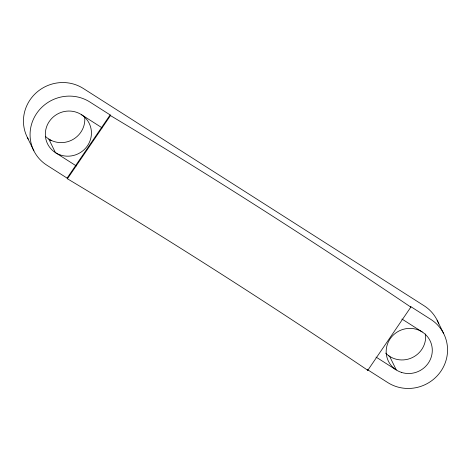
<?xml version="1.0" encoding="UTF-8"?>
<svg xmlns="http://www.w3.org/2000/svg" width="471" height="471" viewBox="0 0 471 471"><rect width="100%" height="100%" fill="white"/><g stroke="black" fill="none" stroke-linecap="round" stroke-linejoin="round"><path stroke-width="0.71" d="M67.1 178.115L110.143 114.924L89.902 102.019A38.563 37.25 -26 0 0 36.679 113.399A38.563 37.25 -26 0 0 46.859 165.209L67.1 178.115L67.424 178.774A952.356 125.474 34.3 0 1 367.792 370.294L410.836 307.11L410.518 306.45L430.759 319.356A38.563 37.25 -26 0 1 440.938 371.166A38.563 37.25 -26 0 1 387.71 382.546L367.468 369.641L367.792 370.294M67.424 178.774L110.467 115.583L110.143 114.924M81.336 114.6L101.577 127.506L101.895 128.165M422.187 331.937L401.946 319.026L402.269 319.685M51.274 140.635L48.813 139.063L55.425 152.628L75.672 165.533L75.99 166.192M388.434 355.617L389.664 356.4L396.282 369.965L377.2 357.801M437.112 320.133L443.723 333.692M376.041 357.059L376.358 357.719M27.277 137.308L33.888 150.867M84.65 116.655A23.209 22.42 -26 0 1 71.81 140.093A23.209 22.42 -26 0 1 45.334 136.319M425.501 333.986A23.209 22.42 -26 0 1 412.325 357.595A23.209 22.42 -26 0 1 385.667 353.138M28.26 139.133A38.563 37.25 -26 0 1 35.914 93.064A38.563 37.25 -26 0 1 83.29 88.454L424.141 305.791A38.563 37.25 -26 0 1 438.76 323.966M110.467 115.583A952.356 125.474 34.3 0 1 410.836 307.11M60.806 155.13A23.209 22.42 -26 0 0 91.033 128.771A23.209 22.42 -26 0 0 53.305 116.943A23.209 22.42 -26 0 0 60.806 155.13M401.663 372.467A23.209 22.42 -26 0 0 431.883 346.108A23.209 22.42 -26 0 0 394.156 334.28A23.209 22.42 -26 0 0 401.663 372.467"/></g></svg>
